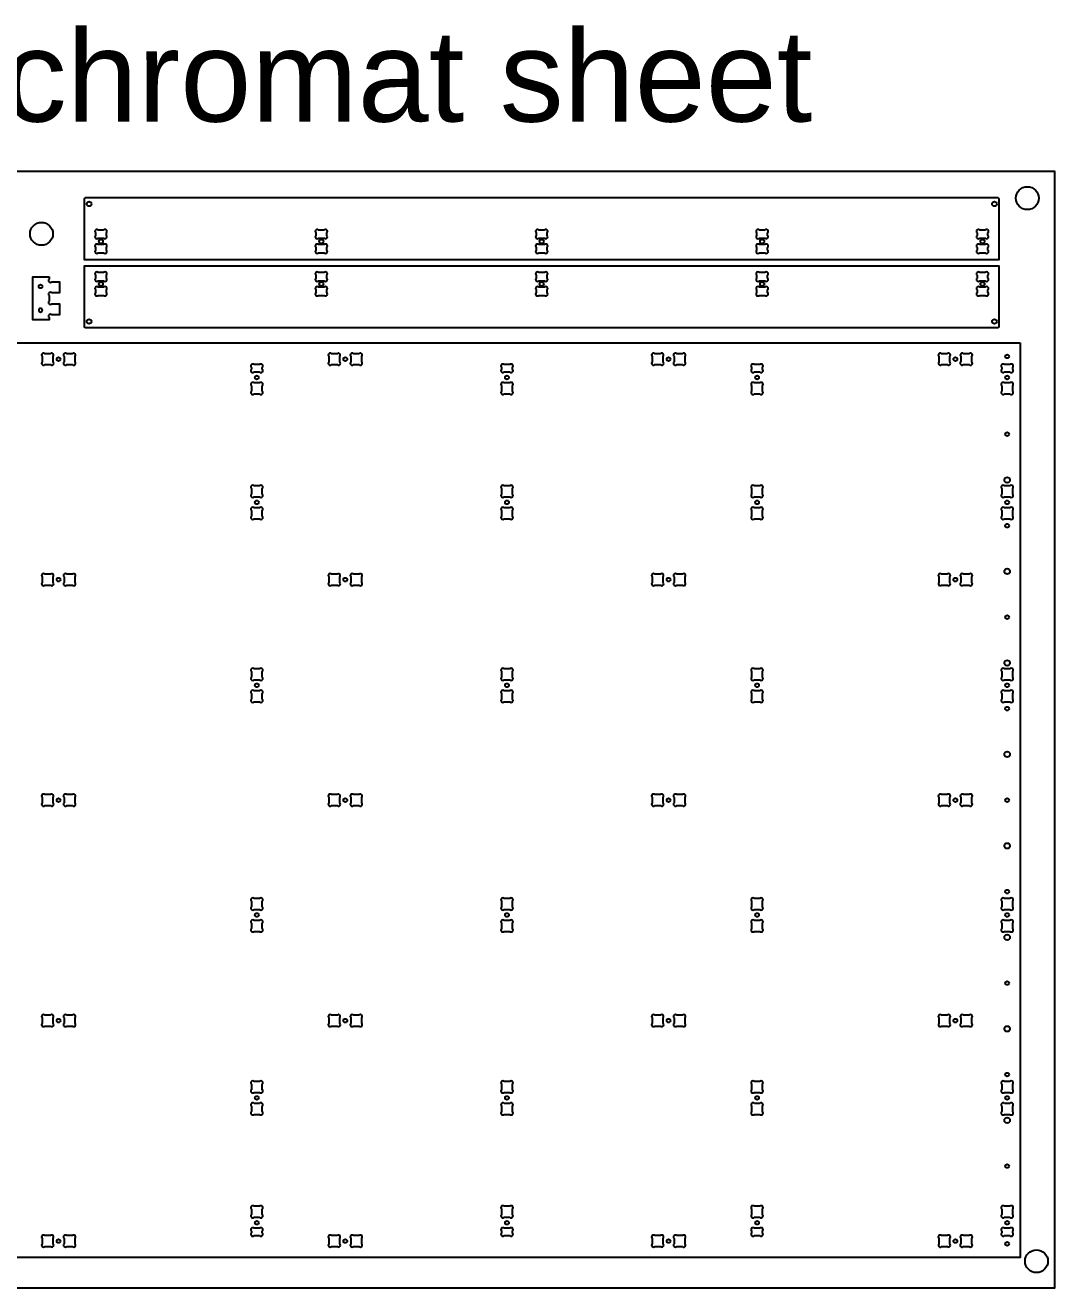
# Model space of a CAD drawing. Extents: x 283 to 2739, y 1003 to 5796.
# Drawn here: x 1613 to 2739, y 2964 to 4344 of the extents above; entities that cross this region are included whole.
import ezdxf

# ---------------------------------------------------------------- set-up
doc = ezdxf.new("R2010")
doc.units = 0
for name, color, linetype in [('12MM-1-HOLD_DOWN_DRILL', 40, 'CONTINUOUS'), ('12MM-2-TESTER', 4, 'CONTINUOUS'), ('12MM-3-INSIDE_HOLES_CUTOUT', 3, 'CONTINUOUS'), ('12MM-4-CUTOUT', 7, 'CONTINUOUS'), ('SHEET_REF', 250, 'CONTINUOUS')]:
    doc.layers.add(name, color=color, linetype=linetype)
doc.styles.add('ARIAL_NORMAL', font='txt')

msp = doc.modelspace()

# ---------------------------------------------------------------- linework, layer by layer
at = {"layer": '12MM-1-HOLD_DOWN_DRILL'}
for centre in [(2709, 4155.3), (1631, 4116.3), (2719, 2993.3)]:
    msp.add_circle(centre, 12.5, dxfattribs=at)
at = {"layer": '12MM-2-TESTER'}
msp.add_lwpolyline([(1639.3, 4069.3), (1639.3, 4066.8, 1), (1642.3, 4063.8), (1650.8, 4063.8), (1650.8, 4051.8), (1642.3, 4051.8, 1), (1639.3, 4048.8), (1639.3, 4042.8, 1), (1642.3, 4039.8), (1650.8, 4039.8), (1650.8, 4027.8), (1642.3, 4027.8, 1), (1639.3, 4024.8), (1639.3, 4022.3), (1621.6, 4022.3), (1621.6, 4069.3)], format="xyb", close=True, dxfattribs=at)
msp.add_circle((1630, 4058.8), 2.05, dxfattribs=at)
at = {"layer": '12MM-2-TESTER', "extrusion": (0, 0, -1)}
msp.add_circle((-1630, 4032.8), 2.05, dxfattribs=at)
at = {"layer": '12MM-3-INSIDE_HOLES_CUTOUT'}
for points in [[(1702.6, 4113, 0.198912), (1702, 4114.5), (1702, 4117.5, 1), (1699, 4120.5), (1693, 4120.5, 1), (1690, 4117.5), (1690, 4114.5, 1), (1693, 4111.5), (1699, 4111.5, 0.668179)], [(2184.6, 4113, 0.198912), (2184, 4114.5), (2184, 4117.5, 1), (2181, 4120.5), (2175, 4120.5, 1), (2172, 4117.5), (2172, 4114.5, 1), (2175, 4111.5), (2181, 4111.5, 0.668179)], [(2666.6, 4113, 0.198912), (2666, 4114.5), (2666, 4117.5, 1), (2663, 4120.5), (2657, 4120.5, 1), (2654, 4117.5), (2654, 4114.5, 1), (2657, 4111.5), (2663, 4111.5, 0.668179)], [(1702.6, 4050.5, 0.198912), (1702, 4052), (1702, 4055, 1), (1699, 4058), (1693, 4058, 1), (1690, 4055), (1690, 4052, 1), (1693, 4049), (1699, 4049, 0.668179)], [(2184.6, 4050.5, 0.198912), (2184, 4052), (2184, 4055, 1), (2181, 4058), (2175, 4058, 1), (2172, 4055), (2172, 4052, 1), (2175, 4049), (2181, 4049, 0.668179)], [(2666.6, 4050.5, 0.198912), (2666, 4052), (2666, 4055, 1), (2663, 4058), (2657, 4058, 1), (2654, 4055), (2654, 4052, 1), (2657, 4049), (2663, 4049, 0.668179)], [(1644.4, 3974.8, 0.198912), (1643.7, 3976.3), (1643.7, 3982.3, 1), (1640.8, 3985.3), (1634.7, 3985.3, 1), (1631.7, 3982.3), (1631.7, 3976.3, 1), (1634.7, 3973.3), (1640.8, 3973.3, 0.668179)], [(2636.3, 3976.3, 1), (2639.2, 3973.3), (2645.3, 3973.3, 1), (2648.3, 3976.3), (2648.3, 3982.3, 1), (2645.3, 3985.3), (2639.2, 3985.3, 1), (2636.3, 3982.3)], [(1644.4, 3010.8, 0.198912), (1643.7, 3012.3), (1643.7, 3018.3, 1), (1640.8, 3021.3), (1634.7, 3021.3, 1), (1631.7, 3018.3), (1631.7, 3012.3, 1), (1634.7, 3009.3), (1640.8, 3009.3, 0.668179)], [(2636.3, 3012.3, 1), (2639.2, 3009.3), (2645.3, 3009.3, 1), (2648.3, 3012.3), (2648.3, 3018.3, 1), (2645.3, 3021.3), (2639.2, 3021.3, 1), (2636.3, 3018.3)]]:
    msp.add_lwpolyline(points, format="xyb", close=True, dxfattribs=at)
at = {"layer": '12MM-4-CUTOUT'}
for points in [[(1678, 4154, -0.414214), (1680, 4156), (2676, 4156, -0.414214), (2678, 4154), (2678, 4088), (1678, 4088)], [(1943.6, 4113, 0.198912), (1943, 4114.5), (1943, 4117.5, 1), (1940, 4120.5), (1934, 4120.5, 1), (1931, 4117.5), (1931, 4114.5, 1), (1934, 4111.5), (1940, 4111.5, 0.668179)], [(2425.6, 4113, 0.198912), (2425, 4114.5), (2425, 4117.5, 1), (2422, 4120.5), (2416, 4120.5, 1), (2413, 4117.5), (2413, 4114.5, 1), (2416, 4111.5), (2422, 4111.5, 0.668179)], [(1693, 4104.5, 1), (1690, 4101.5), (1690, 4098.5, 1), (1693, 4095.5), (1699, 4095.5, 1), (1702, 4098.5), (1702, 4101.5, 1), (1699, 4104.5)], [(1934, 4104.5, 1), (1931, 4101.5), (1931, 4098.5, 1), (1934, 4095.5), (1940, 4095.5, 1), (1943, 4098.5), (1943, 4101.5, 1), (1940, 4104.5)], [(2175, 4104.5, 1), (2172, 4101.5), (2172, 4098.5, 1), (2175, 4095.5), (2181, 4095.5, 1), (2184, 4098.5), (2184, 4101.5, 1), (2181, 4104.5)], [(2416, 4104.5, 1), (2413, 4101.5), (2413, 4098.5, 1), (2416, 4095.5), (2422, 4095.5, 1), (2425, 4098.5), (2425, 4101.5, 1), (2422, 4104.5)], [(2657, 4104.5, 1), (2654, 4101.5), (2654, 4098.5, 1), (2657, 4095.5), (2663, 4095.5, 1), (2666, 4098.5), (2666, 4101.5, 1), (2663, 4104.5)], [(2678, 4015.5, -0.414214), (2676, 4013.5), (1680, 4013.5, -0.414214), (1678, 4015.5), (1678, 4081.5), (2678, 4081.5)], [(1693, 4074, 1), (1690, 4071), (1690, 4068, 1), (1693, 4065), (1699, 4065, 1), (1702, 4068), (1702, 4071, 1), (1699, 4074)], [(1934, 4074, 1), (1931, 4071), (1931, 4068, 1), (1934, 4065), (1940, 4065, 1), (1943, 4068), (1943, 4071, 1), (1940, 4074)], [(2175, 4074, 1), (2172, 4071), (2172, 4068, 1), (2175, 4065), (2181, 4065, 1), (2184, 4068), (2184, 4071, 1), (2181, 4074)], [(2416, 4074, 1), (2413, 4071), (2413, 4068, 1), (2416, 4065), (2422, 4065, 1), (2425, 4068), (2425, 4071, 1), (2422, 4074)], [(2657, 4074, 1), (2654, 4071), (2654, 4068, 1), (2657, 4065), (2663, 4065, 1), (2666, 4068), (2666, 4071, 1), (2663, 4074)], [(1943.6, 4050.5, 0.198912), (1943, 4052), (1943, 4055, 1), (1940, 4058), (1934, 4058, 1), (1931, 4055), (1931, 4052, 1), (1934, 4049), (1940, 4049, 0.668179)], [(2425.6, 4050.5, 0.198912), (2425, 4052), (2425, 4055, 1), (2422, 4058), (2416, 4058, 1), (2413, 4055), (2413, 4052, 1), (2416, 4049), (2422, 4049, 0.668179)], [(1655.7, 3976.3, 1), (1658.7, 3973.3), (1664.8, 3973.3, 1), (1667.7, 3976.3), (1667.7, 3982.3, 1), (1664.8, 3985.3), (1658.7, 3985.3, 1), (1655.7, 3982.3)], [(1957.9, 3974.8, 0.198912), (1957.2, 3976.3), (1957.2, 3982.3, 1), (1954.3, 3985.3), (1948.2, 3985.3, 1), (1945.2, 3982.3), (1945.2, 3976.3, 1), (1948.2, 3973.3), (1954.3, 3973.3, 0.668179)], [(1969.2, 3976.3, 1), (1972.2, 3973.3), (1978.3, 3973.3, 1), (1981.2, 3976.3), (1981.2, 3982.3, 1), (1978.3, 3985.3), (1972.2, 3985.3, 1), (1969.2, 3982.3)], [(2311.4, 3974.8, 0.198912), (2310.7, 3976.3), (2310.7, 3982.3, 1), (2307.8, 3985.3), (2301.7, 3985.3, 1), (2298.7, 3982.3), (2298.7, 3976.3, 1), (2301.7, 3973.3), (2307.8, 3973.3, 0.668179)], [(2322.7, 3976.3, 1), (2325.7, 3973.3), (2331.8, 3973.3, 1), (2334.7, 3976.3), (2334.7, 3982.3, 1), (2331.8, 3985.3), (2325.7, 3985.3, 1), (2322.7, 3982.3)], [(2624.9, 3974.8, 0.198912), (2624.3, 3976.3), (2624.3, 3982.3, 1), (2621.3, 3985.3), (2615.2, 3985.3, 1), (2612.3, 3982.3), (2612.3, 3976.3, 1), (2615.2, 3973.3), (2621.3, 3973.3, 0.668179)], [(1860.5, 3968.3, 1), (1863.5, 3965.3), (1869.5, 3965.3, 1), (1872.5, 3968.3), (1872.5, 3970.3, 1), (1869.5, 3973.3), (1863.5, 3973.3, 1), (1860.5, 3970.3)], [(2134, 3968.3, 1), (2137, 3965.3), (2143, 3965.3, 1), (2146, 3968.3), (2146, 3970.3, 1), (2143, 3973.3), (2137, 3973.3, 1), (2134, 3970.3)], [(2407.5, 3968.3, 1), (2410.5, 3965.3), (2416.5, 3965.3, 1), (2419.5, 3968.3), (2419.5, 3970.3, 1), (2416.5, 3973.3), (2410.5, 3973.3, 1), (2407.5, 3970.3)], [(2681, 3968.3, 1), (2684, 3965.3), (2690, 3965.3, 1), (2693, 3968.3), (2693, 3970.3, 1), (2690, 3973.3), (2684, 3973.3, 1), (2681, 3970.3)], [(1863.5, 3953.3, 1), (1860.5, 3950.3), (1860.5, 3944.3, 1), (1863.5, 3941.3), (1869.5, 3941.3, 1), (1872.5, 3944.3), (1872.5, 3950.3, 1), (1869.5, 3953.3)], [(2137, 3953.3, 1), (2134, 3950.3), (2134, 3944.3, 1), (2137, 3941.3), (2143, 3941.3, 1), (2146, 3944.3), (2146, 3950.3, 1), (2143, 3953.3)], [(2410.5, 3953.3, 1), (2407.5, 3950.3), (2407.5, 3944.3, 1), (2410.5, 3941.3), (2416.5, 3941.3, 1), (2419.5, 3944.3), (2419.5, 3950.3, 1), (2416.5, 3953.3)], [(2684, 3953.3, 1), (2681, 3950.3), (2681, 3944.3, 1), (2684, 3941.3), (2690, 3941.3, 1), (2693, 3944.3), (2693, 3950.3, 1), (2690, 3953.3)], [(1860.5, 3831.8, 1), (1863.5, 3828.8), (1869.5, 3828.8, 1), (1872.5, 3831.8), (1872.5, 3837.8, 1), (1869.5, 3840.8), (1863.5, 3840.8, 1), (1860.5, 3837.8)], [(2134, 3831.8, 1), (2137, 3828.8), (2143, 3828.8, 1), (2146, 3831.8), (2146, 3837.8, 1), (2143, 3840.8), (2137, 3840.8, 1), (2134, 3837.8)], [(2407.5, 3831.8, 1), (2410.5, 3828.8), (2416.5, 3828.8, 1), (2419.5, 3831.8), (2419.5, 3837.8, 1), (2416.5, 3840.8), (2410.5, 3840.8, 1), (2407.5, 3837.8)], [(2681, 3831.8, 1), (2684, 3828.8), (2690, 3828.8, 1), (2693, 3831.8), (2693, 3837.8, 1), (2690, 3840.8), (2684, 3840.8, 1), (2681, 3837.8)], [(1863.5, 3816.8, 1), (1860.5, 3813.8), (1860.5, 3807.8, 1), (1863.5, 3804.8), (1869.5, 3804.8, 1), (1872.5, 3807.8), (1872.5, 3813.8, 1), (1869.5, 3816.8)], [(2137, 3816.8, 1), (2134, 3813.8), (2134, 3807.8, 1), (2137, 3804.8), (2143, 3804.8, 1), (2146, 3807.8), (2146, 3813.8, 1), (2143, 3816.8)], [(2410.5, 3816.8, 1), (2407.5, 3813.8), (2407.5, 3807.8, 1), (2410.5, 3804.8), (2416.5, 3804.8, 1), (2419.5, 3807.8), (2419.5, 3813.8, 1), (2416.5, 3816.8)], [(2684, 3816.8, 1), (2681, 3813.8), (2681, 3807.8, 1), (2684, 3804.8), (2690, 3804.8, 1), (2693, 3807.8), (2693, 3813.8, 1), (2690, 3816.8)], [(1644.4, 3733.8, 0.198912), (1643.7, 3735.3), (1643.7, 3741.3, 1), (1640.8, 3744.3), (1634.7, 3744.3, 1), (1631.7, 3741.3), (1631.7, 3735.3, 1), (1634.7, 3732.3), (1640.8, 3732.3, 0.668179)], [(1655.7, 3735.3, 1), (1658.7, 3732.3), (1664.8, 3732.3, 1), (1667.7, 3735.3), (1667.7, 3741.3, 1), (1664.8, 3744.3), (1658.7, 3744.3, 1), (1655.7, 3741.3)], [(1957.9, 3733.8, 0.198912), (1957.2, 3735.3), (1957.2, 3741.3, 1), (1954.3, 3744.3), (1948.2, 3744.3, 1), (1945.2, 3741.3), (1945.2, 3735.3, 1), (1948.2, 3732.3), (1954.3, 3732.3, 0.668179)], [(1969.2, 3735.3, 1), (1972.2, 3732.3), (1978.3, 3732.3, 1), (1981.2, 3735.3), (1981.2, 3741.3, 1), (1978.3, 3744.3), (1972.2, 3744.3, 1), (1969.2, 3741.3)], [(2311.4, 3733.8, 0.198912), (2310.7, 3735.3), (2310.7, 3741.3, 1), (2307.8, 3744.3), (2301.7, 3744.3, 1), (2298.7, 3741.3), (2298.7, 3735.3, 1), (2301.7, 3732.3), (2307.8, 3732.3, 0.668179)], [(2322.7, 3735.3, 1), (2325.7, 3732.3), (2331.8, 3732.3, 1), (2334.7, 3735.3), (2334.7, 3741.3, 1), (2331.8, 3744.3), (2325.7, 3744.3, 1), (2322.7, 3741.3)], [(2624.9, 3733.8, 0.198912), (2624.3, 3735.3), (2624.3, 3741.3, 1), (2621.3, 3744.3), (2615.2, 3744.3, 1), (2612.3, 3741.3), (2612.3, 3735.3, 1), (2615.2, 3732.3), (2621.3, 3732.3, 0.668179)], [(2636.3, 3735.3, 1), (2639.2, 3732.3), (2645.3, 3732.3, 1), (2648.3, 3735.3), (2648.3, 3741.3, 1), (2645.3, 3744.3), (2639.2, 3744.3, 1), (2636.3, 3741.3)], [(1860.5, 3631.8, 1), (1863.5, 3628.8), (1869.5, 3628.8, 1), (1872.5, 3631.8), (1872.5, 3637.8, 1), (1869.5, 3640.8), (1863.5, 3640.8, 1), (1860.5, 3637.8)], [(2134, 3631.8, 1), (2137, 3628.8), (2143, 3628.8, 1), (2146, 3631.8), (2146, 3637.8, 1), (2143, 3640.8), (2137, 3640.8, 1), (2134, 3637.8)], [(2407.5, 3631.8, 1), (2410.5, 3628.8), (2416.5, 3628.8, 1), (2419.5, 3631.8), (2419.5, 3637.8, 1), (2416.5, 3640.8), (2410.5, 3640.8, 1), (2407.5, 3637.8)], [(2681, 3631.8, 1), (2684, 3628.8), (2690, 3628.8, 1), (2693, 3631.8), (2693, 3637.8, 1), (2690, 3640.8), (2684, 3640.8, 1), (2681, 3637.8)], [(1863.5, 3616.8, 1), (1860.5, 3613.8), (1860.5, 3607.8, 1), (1863.5, 3604.8), (1869.5, 3604.8, 1), (1872.5, 3607.8), (1872.5, 3613.8, 1), (1869.5, 3616.8)], [(2137, 3616.8, 1), (2134, 3613.8), (2134, 3607.8, 1), (2137, 3604.8), (2143, 3604.8, 1), (2146, 3607.8), (2146, 3613.8, 1), (2143, 3616.8)], [(2410.5, 3616.8, 1), (2407.5, 3613.8), (2407.5, 3607.8, 1), (2410.5, 3604.8), (2416.5, 3604.8, 1), (2419.5, 3607.8), (2419.5, 3613.8, 1), (2416.5, 3616.8)], [(2684, 3616.8, 1), (2681, 3613.8), (2681, 3607.8, 1), (2684, 3604.8), (2690, 3604.8, 1), (2693, 3607.8), (2693, 3613.8, 1), (2690, 3616.8)], [(1644.4, 3492.8, 0.198912), (1643.7, 3494.3), (1643.7, 3500.3, 1), (1640.8, 3503.3), (1634.7, 3503.3, 1), (1631.7, 3500.3), (1631.7, 3494.3, 1), (1634.7, 3491.3), (1640.8, 3491.3, 0.668179)], [(1655.7, 3494.3, 1), (1658.7, 3491.3), (1664.8, 3491.3, 1), (1667.7, 3494.3), (1667.7, 3500.3, 1), (1664.8, 3503.3), (1658.7, 3503.3, 1), (1655.7, 3500.3)], [(1957.9, 3492.8, 0.198912), (1957.2, 3494.3), (1957.2, 3500.3, 1), (1954.3, 3503.3), (1948.2, 3503.3, 1), (1945.2, 3500.3), (1945.2, 3494.3, 1), (1948.2, 3491.3), (1954.3, 3491.3, 0.668179)], [(1969.2, 3494.3, 1), (1972.2, 3491.3), (1978.3, 3491.3, 1), (1981.2, 3494.3), (1981.2, 3500.3, 1), (1978.3, 3503.3), (1972.2, 3503.3, 1), (1969.2, 3500.3)], [(2311.4, 3492.8, 0.198912), (2310.7, 3494.3), (2310.7, 3500.3, 1), (2307.8, 3503.3), (2301.7, 3503.3, 1), (2298.7, 3500.3), (2298.7, 3494.3, 1), (2301.7, 3491.3), (2307.8, 3491.3, 0.668179)], [(2322.7, 3494.3, 1), (2325.7, 3491.3), (2331.8, 3491.3, 1), (2334.7, 3494.3), (2334.7, 3500.3, 1), (2331.8, 3503.3), (2325.7, 3503.3, 1), (2322.7, 3500.3)], [(2624.9, 3492.8, 0.198912), (2624.3, 3494.3), (2624.3, 3500.3, 1), (2621.3, 3503.3), (2615.2, 3503.3, 1), (2612.3, 3500.3), (2612.3, 3494.3, 1), (2615.2, 3491.3), (2621.3, 3491.3, 0.668179)], [(2636.3, 3494.3, 1), (2639.2, 3491.3), (2645.3, 3491.3, 1), (2648.3, 3494.3), (2648.3, 3500.3, 1), (2645.3, 3503.3), (2639.2, 3503.3, 1), (2636.3, 3500.3)], [(1860.5, 3380.8, 1), (1863.5, 3377.8), (1869.5, 3377.8, 1), (1872.5, 3380.8), (1872.5, 3386.8, 1), (1869.5, 3389.8), (1863.5, 3389.8, 1), (1860.5, 3386.8)], [(2134, 3380.8, 1), (2137, 3377.8), (2143, 3377.8, 1), (2146, 3380.8), (2146, 3386.8, 1), (2143, 3389.8), (2137, 3389.8, 1), (2134, 3386.8)], [(2407.5, 3380.8, 1), (2410.5, 3377.8), (2416.5, 3377.8, 1), (2419.5, 3380.8), (2419.5, 3386.8, 1), (2416.5, 3389.8), (2410.5, 3389.8, 1), (2407.5, 3386.8)], [(2681, 3380.8, 1), (2684, 3377.8), (2690, 3377.8, 1), (2693, 3380.8), (2693, 3386.8, 1), (2690, 3389.8), (2684, 3389.8, 1), (2681, 3386.8)], [(1863.5, 3365.8, 1), (1860.5, 3362.8), (1860.5, 3356.8, 1), (1863.5, 3353.8), (1869.5, 3353.8, 1), (1872.5, 3356.8), (1872.5, 3362.8, 1), (1869.5, 3365.8)], [(2137, 3365.8, 1), (2134, 3362.8), (2134, 3356.8, 1), (2137, 3353.8), (2143, 3353.8, 1), (2146, 3356.8), (2146, 3362.8, 1), (2143, 3365.8)], [(2410.5, 3365.8, 1), (2407.5, 3362.8), (2407.5, 3356.8, 1), (2410.5, 3353.8), (2416.5, 3353.8, 1), (2419.5, 3356.8), (2419.5, 3362.8, 1), (2416.5, 3365.8)], [(2684, 3365.8, 1), (2681, 3362.8), (2681, 3356.8, 1), (2684, 3353.8), (2690, 3353.8, 1), (2693, 3356.8), (2693, 3362.8, 1), (2690, 3365.8)], [(1644.4, 3251.8, 0.198912), (1643.7, 3253.3), (1643.7, 3259.3, 1), (1640.8, 3262.3), (1634.7, 3262.3, 1), (1631.7, 3259.3), (1631.7, 3253.3, 1), (1634.7, 3250.3), (1640.8, 3250.3, 0.668179)], [(1655.7, 3253.3, 1), (1658.7, 3250.3), (1664.8, 3250.3, 1), (1667.7, 3253.3), (1667.7, 3259.3, 1), (1664.8, 3262.3), (1658.7, 3262.3, 1), (1655.7, 3259.3)], [(1957.9, 3251.8, 0.198912), (1957.2, 3253.3), (1957.2, 3259.3, 1), (1954.3, 3262.3), (1948.2, 3262.3, 1), (1945.2, 3259.3), (1945.2, 3253.3, 1), (1948.2, 3250.3), (1954.3, 3250.3, 0.668179)], [(1969.2, 3253.3, 1), (1972.2, 3250.3), (1978.3, 3250.3, 1), (1981.2, 3253.3), (1981.2, 3259.3, 1), (1978.3, 3262.3), (1972.2, 3262.3, 1), (1969.2, 3259.3)], [(2311.4, 3251.8, 0.198912), (2310.7, 3253.3), (2310.7, 3259.3, 1), (2307.8, 3262.3), (2301.7, 3262.3, 1), (2298.7, 3259.3), (2298.7, 3253.3, 1), (2301.7, 3250.3), (2307.8, 3250.3, 0.668179)], [(2322.7, 3253.3, 1), (2325.7, 3250.3), (2331.8, 3250.3, 1), (2334.7, 3253.3), (2334.7, 3259.3, 1), (2331.8, 3262.3), (2325.7, 3262.3, 1), (2322.7, 3259.3)], [(2624.9, 3251.8, 0.198912), (2624.3, 3253.3), (2624.3, 3259.3, 1), (2621.3, 3262.3), (2615.2, 3262.3, 1), (2612.3, 3259.3), (2612.3, 3253.3, 1), (2615.2, 3250.3), (2621.3, 3250.3, 0.668179)], [(2636.3, 3253.3, 1), (2639.2, 3250.3), (2645.3, 3250.3, 1), (2648.3, 3253.3), (2648.3, 3259.3, 1), (2645.3, 3262.3), (2639.2, 3262.3, 1), (2636.3, 3259.3)], [(1860.5, 3180.8, 1), (1863.5, 3177.8), (1869.5, 3177.8, 1), (1872.5, 3180.8), (1872.5, 3186.8, 1), (1869.5, 3189.8), (1863.5, 3189.8, 1), (1860.5, 3186.8)], [(2134, 3180.8, 1), (2137, 3177.8), (2143, 3177.8, 1), (2146, 3180.8), (2146, 3186.8, 1), (2143, 3189.8), (2137, 3189.8, 1), (2134, 3186.8)], [(2407.5, 3180.8, 1), (2410.5, 3177.8), (2416.5, 3177.8, 1), (2419.5, 3180.8), (2419.5, 3186.8, 1), (2416.5, 3189.8), (2410.5, 3189.8, 1), (2407.5, 3186.8)], [(2681, 3180.8, 1), (2684, 3177.8), (2690, 3177.8, 1), (2693, 3180.8), (2693, 3186.8, 1), (2690, 3189.8), (2684, 3189.8, 1), (2681, 3186.8)], [(1863.5, 3165.8, 1), (1860.5, 3162.8), (1860.5, 3156.8, 1), (1863.5, 3153.8), (1869.5, 3153.8, 1), (1872.5, 3156.8), (1872.5, 3162.8, 1), (1869.5, 3165.8)], [(2137, 3165.8, 1), (2134, 3162.8), (2134, 3156.8, 1), (2137, 3153.8), (2143, 3153.8, 1), (2146, 3156.8), (2146, 3162.8, 1), (2143, 3165.8)], [(2410.5, 3165.8, 1), (2407.5, 3162.8), (2407.5, 3156.8, 1), (2410.5, 3153.8), (2416.5, 3153.8, 1), (2419.5, 3156.8), (2419.5, 3162.8, 1), (2416.5, 3165.8)], [(2684, 3165.8, 1), (2681, 3162.8), (2681, 3156.8, 1), (2684, 3153.8), (2690, 3153.8, 1), (2693, 3156.8), (2693, 3162.8, 1), (2690, 3165.8)], [(1860.5, 3044.3, 1), (1863.5, 3041.3), (1869.5, 3041.3, 1), (1872.5, 3044.3), (1872.5, 3050.3, 1), (1869.5, 3053.3), (1863.5, 3053.3, 1), (1860.5, 3050.3)], [(2134, 3044.3, 1), (2137, 3041.3), (2143, 3041.3, 1), (2146, 3044.3), (2146, 3050.3, 1), (2143, 3053.3), (2137, 3053.3, 1), (2134, 3050.3)], [(2407.5, 3044.3, 1), (2410.5, 3041.3), (2416.5, 3041.3, 1), (2419.5, 3044.3), (2419.5, 3050.3, 1), (2416.5, 3053.3), (2410.5, 3053.3, 1), (2407.5, 3050.3)], [(2681, 3044.3, 1), (2684, 3041.3), (2690, 3041.3, 1), (2693, 3044.3), (2693, 3050.3, 1), (2690, 3053.3), (2684, 3053.3, 1), (2681, 3050.3)], [(1863.5, 3029.3, 1), (1860.5, 3026.3), (1860.5, 3024.3, 1), (1863.5, 3021.3), (1869.5, 3021.3, 1), (1872.5, 3024.3), (1872.5, 3026.3, 1), (1869.5, 3029.3)], [(2137, 3029.3, 1), (2134, 3026.3), (2134, 3024.3, 1), (2137, 3021.3), (2143, 3021.3, 1), (2146, 3024.3), (2146, 3026.3, 1), (2143, 3029.3)], [(2410.5, 3029.3, 1), (2407.5, 3026.3), (2407.5, 3024.3, 1), (2410.5, 3021.3), (2416.5, 3021.3, 1), (2419.5, 3024.3), (2419.5, 3026.3, 1), (2416.5, 3029.3)], [(2684, 3029.3, 1), (2681, 3026.3), (2681, 3024.3, 1), (2684, 3021.3), (2690, 3021.3, 1), (2693, 3024.3), (2693, 3026.3, 1), (2690, 3029.3)], [(1655.7, 3012.3, 1), (1658.7, 3009.3), (1664.8, 3009.3, 1), (1667.7, 3012.3), (1667.7, 3018.3, 1), (1664.8, 3021.3), (1658.7, 3021.3, 1), (1655.7, 3018.3)], [(1957.9, 3010.8, 0.198912), (1957.2, 3012.3), (1957.2, 3018.3, 1), (1954.3, 3021.3), (1948.2, 3021.3, 1), (1945.2, 3018.3), (1945.2, 3012.3, 1), (1948.2, 3009.3), (1954.3, 3009.3, 0.668179)], [(1969.2, 3012.3, 1), (1972.2, 3009.3), (1978.3, 3009.3, 1), (1981.2, 3012.3), (1981.2, 3018.3, 1), (1978.3, 3021.3), (1972.2, 3021.3, 1), (1969.2, 3018.3)], [(2311.4, 3010.8, 0.198912), (2310.7, 3012.3), (2310.7, 3018.3, 1), (2307.8, 3021.3), (2301.7, 3021.3, 1), (2298.7, 3018.3), (2298.7, 3012.3, 1), (2301.7, 3009.3), (2307.8, 3009.3, 0.668179)], [(2322.7, 3012.3, 1), (2325.7, 3009.3), (2331.8, 3009.3, 1), (2334.7, 3012.3), (2334.7, 3018.3, 1), (2331.8, 3021.3), (2325.7, 3021.3, 1), (2322.7, 3018.3)], [(2624.9, 3010.8, 0.198912), (2624.3, 3012.3), (2624.3, 3018.3, 1), (2621.3, 3021.3), (2615.2, 3021.3, 1), (2612.3, 3018.3), (2612.3, 3012.3, 1), (2615.2, 3009.3), (2621.3, 3009.3, 0.668179)]]:
    msp.add_lwpolyline(points, format="xyb", close=True, dxfattribs=at)
msp.add_lwpolyline([(2701, 3997.3), (2701, 2997.3), (1579, 2997.3), (1579, 3997.3)], close=True, dxfattribs=at)
for centre, radius in [((1683, 4149), 2.55), ((2673, 4149), 2.55), ((1696, 4108), 2.25), ((1937, 4108), 2.25), ((2178, 4108), 2.25), ((2419, 4108), 2.25), ((2660, 4108), 2.25), ((1696, 4061.5), 2.25), ((1937, 4061.5), 2.25), ((2178, 4061.5), 2.25), ((2419, 4061.5), 2.25), ((2660, 4061.5), 2.25), ((1683, 4020.5), 2.55), ((2673, 4020.5), 2.55), ((1649.7, 3979.3), 2.05), ((1963.2, 3979.3), 2.05), ((2316.7, 3979.3), 2.05), ((2630.3, 3979.3), 2.05), ((2687, 3982.3), 2.05), ((1866.5, 3959.3), 2.05), ((2140, 3959.3), 2.05), ((2413.5, 3959.3), 2.05), ((2687, 3959.3), 2.05), ((2687, 3897.3), 2.05), ((2687, 3847.3), 3.03), ((1866.5, 3822.8), 2.05), ((2140, 3822.8), 2.05), ((2413.5, 3822.8), 2.05), ((2687, 3822.8), 2.05), ((2687, 3797.3), 2.05), ((1649.7, 3738.3), 2.05), ((1963.2, 3738.3), 2.05), ((2316.7, 3738.3), 2.05), ((2630.3, 3738.3), 2.05), ((2687, 3747.3), 3.03), ((2687, 3697.3), 2.05), ((2687, 3647.3), 3.03), ((1866.5, 3622.8), 2.05), ((2140, 3622.8), 2.05), ((2413.5, 3622.8), 2.05), ((2687, 3622.8), 2.05), ((2687, 3597.3), 2.05), ((2687, 3547.3), 3.03), ((1649.7, 3497.3), 2.05), ((1963.2, 3497.3), 2.05), ((2316.7, 3497.3), 2.05), ((2630.3, 3497.3), 2.05), ((2687, 3497.3), 2.05), ((2687, 3447.3), 3.03), ((2687, 3397.3), 2.05), ((1866.5, 3371.8), 2.05), ((2140, 3371.8), 2.05), ((2413.5, 3371.8), 2.05), ((2687, 3371.8), 2.05), ((2687, 3347.3), 3.03), ((2687, 3297.3), 2.05), ((1649.7, 3256.3), 2.05), ((1963.2, 3256.3), 2.05), ((2316.7, 3256.3), 2.05), ((2630.3, 3256.3), 2.05), ((2687, 3247.3), 3.03), ((2687, 3197.3), 2.05), ((1866.5, 3171.8), 2.05), ((2140, 3171.8), 2.05), ((2413.5, 3171.8), 2.05), ((2687, 3171.8), 2.05), ((2687, 3147.3), 3.03), ((2687, 3097.3), 2.05), ((1866.5, 3035.3), 2.05), ((2140, 3035.3), 2.05), ((2413.5, 3035.3), 2.05), ((2687, 3035.3), 2.05), ((1649.7, 3015.3), 2.05), ((1963.2, 3015.3), 2.05), ((2316.7, 3015.3), 2.05), ((2630.3, 3015.3), 2.05), ((2687, 3012.3), 2.05)]:
    msp.add_circle(centre, radius, dxfattribs=at)
at = {"layer": 'SHEET_REF'}
msp.add_lwpolyline([(299, 2964.3), (2739, 2964.3), (2739, 4184.3), (299, 4184.3)], close=True, dxfattribs=at)

# ---------------------------------------------------------------- texts
at = {"layer": 'SHEET_REF', "linetype": 'CONTINUOUS', "style": 'ARIAL_NORMAL'}
msp.add_text('12mm OSB/MDF/Valchromat sheet', height=100, dxfattribs=at).set_placement((284.8, 4239))

doc.saveas('drawing.dxf')
